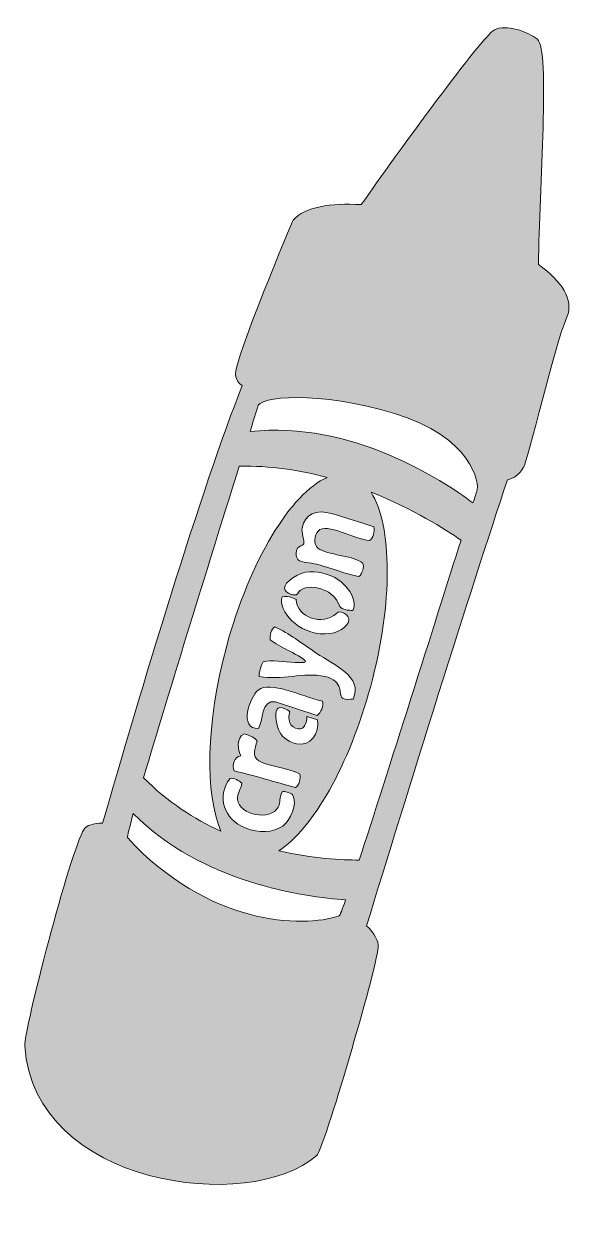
# Model space of a CAD drawing. Header units: inches. Extents: x 0 to 48, y -3 to 102.
import ezdxf

# ---------------------------------------------------------------- set-up
doc = ezdxf.new("R2010")
doc.units = ezdxf.units.IN
doc.header["$MEASUREMENT"] = 0
doc.layers.add('Layer 1', color=7, linetype='Continuous')

msp = doc.modelspace()

# ---------------------------------------------------------------- hatches: boundary and pattern name
at = {"layer": 'Layer 1', "true_color": 0xe12a56}
h = msp.add_hatch(color=232, dxfattribs=at)
h.dxf.hatch_style = 2
edge = h.paths.add_edge_path()
edge.add_spline(control_points=[(45.18, 80.8), (45.2, 87.47), (46.23, 99.65), (45.08, 100.58), (44.24, 101.26), (42.33, 101.94), (41.29, 101.41), (40.27, 100.89), (32.67, 90.47), (29.59, 86.06), (26.88, 86.23), (24.65, 85.85), (23.59, 84.71), (23.59, 84.71), (18.37, 72.34), (18.53, 71.13), (18.6, 70.62), (18.84, 70.31), (19.13, 70.17), (15.68, 61.56), (10, 42.76), (6.85, 31.74), (6.02, 31.72), (5.44, 31.55), (5.21, 31.2), (3.97, 29.17), (-0.09, 13.47), (0, 12.16), (0.82, -0.16), (19.76, -2.62), (25.67, 2.53), (26.3, 3.09), (30.83, 18.58), (31.08, 20.83), (31.14, 21.39), (30.76, 22.03), (30.06, 22.72), (33.5, 33.99), (39.3, 52.53), (42.44, 61.88), (43.08, 62.03), (43.41, 62.33), (43.83, 62.93), (44.24, 63.49), (46.58, 73.65), (47.67, 76.19), (48.31, 77.7), (47.22, 79.32), (45.18, 80.8)], knot_values=[0, 0, 0, 0, 1, 1, 1, 2, 2, 2, 3, 3, 3, 4, 4, 4, 5, 5, 5, 6, 6, 6, 7, 7, 7, 8, 8, 8, 9, 9, 9, 10, 10, 10, 11, 11, 11, 12, 12, 12, 13, 13, 13, 14, 14, 14, 15, 15, 15, 16, 16, 16, 16], degree=3, periodic=1)
edge = h.paths.add_edge_path()
edge.add_spline(control_points=[(32.51, 67.72), (39.28, 65.69), (40.04, 61.58), (39.75, 60.85), (39.71, 60.73), (39.59, 60.39), (39.41, 59.86), (36.74, 61.85), (28.75, 67.1), (19.81, 66.13), (20.23, 67.47), (20.48, 68.26), (20.48, 68.26), (20.43, 69.26), (25.87, 69.72), (32.51, 67.72)], knot_values=[0, 0, 0, 0, 1, 1, 1, 2, 2, 2, 3, 3, 3, 4, 4, 4, 5, 5, 5, 5], degree=3, periodic=1)
edge = h.paths.add_edge_path()
edge.add_spline(control_points=[(22.34, 29.3), (25.32, 31.23), (28.53, 36.79), (30.42, 43.77), (32.4, 51.12), (32.31, 57.84), (30.45, 60.81), (34.14, 59.34), (36.98, 57.54), (38.36, 56.59), (36.14, 49.6), (31.82, 35.84), (29.4, 28.49), (27.92, 28.49), (25.34, 28.6), (22.34, 29.3)], knot_values=[0, 0, 0, 0, 1, 1, 1, 2, 2, 2, 3, 3, 3, 4, 4, 4, 5, 5, 5, 5], degree=3, periodic=1)
edge = h.paths.add_edge_path()
edge.add_spline(control_points=[(26.59, 62.1), (23.41, 60.71), (19.78, 54.8), (17.73, 47.2), (15.92, 40.49), (15.84, 34.3), (17.25, 31.02), (14.9, 32.09), (12.55, 33.59), (10.45, 35.71), (12.58, 42.96), (16.61, 55.89), (18.86, 63.08), (21.56, 63.15), (24.18, 62.74), (26.59, 62.1)], knot_values=[0, 0, 0, 0, 1, 1, 1, 2, 2, 2, 3, 3, 3, 4, 4, 4, 5, 5, 5, 5], degree=3, periodic=1)
edge = h.paths.add_edge_path()
edge.add_spline(control_points=[(25.78, 55.89), (26.61, 55.25), (28.87, 55.27), (29.73, 54.57), (29.87, 54.28), (29.66, 53.57), (29.38, 53.41), (28.29, 53.56), (26.93, 54.16), (25.69, 54.47), (25.06, 54.62), (24.43, 54.59), (24, 54.88), (23.84, 55.2), (23.79, 55.57), (23.98, 55.89), (24.12, 56.12), (24.46, 56.06), (24.53, 56.26), (24.62, 56.53), (24.29, 57.23), (24.39, 57.68), (24.65, 58.85), (25.56, 59.34), (27.07, 58.91), (28.17, 58.58), (29.6, 58.13), (30.68, 57.75), (30.79, 57.42), (30.63, 56.72), (30.32, 56.55), (29.06, 56.64), (26.53, 58.19), (25.79, 57.39), (25.47, 57.03), (25.37, 56.2), (25.78, 55.89)], knot_values=[0, 0, 0, 0, 1, 1, 1, 2, 2, 2, 3, 3, 3, 4, 4, 4, 5, 5, 5, 6, 6, 6, 7, 7, 7, 8, 8, 8, 9, 9, 9, 10, 10, 10, 11, 11, 11, 12, 12, 12, 12], degree=3, periodic=1)
edge = h.paths.add_edge_path()
edge.add_spline(control_points=[(19.38, 31.31), (17.54, 32.06), (16.8, 34.06), (18.05, 35.66), (18.39, 35.72), (18.85, 35.46), (19.08, 35.25), (19.02, 34.67), (18.66, 34.34), (18.71, 33.82), (18.86, 32.41), (21.63, 31.91), (22.29, 33.15), (22.51, 33.6), (22.35, 33.94), (22.63, 34.47), (22.84, 34.58), (23.32, 34.37), (23.54, 34.26), (24.04, 33.4), (23.31, 31.94), (22.68, 31.47), (21.85, 30.89), (20.59, 30.82), (19.38, 31.31)], knot_values=[0, 0, 0, 0, 1, 1, 1, 2, 2, 2, 3, 3, 3, 4, 4, 4, 5, 5, 5, 6, 6, 6, 7, 7, 7, 8, 8, 8, 8], degree=3, periodic=1)
edge = h.paths.add_edge_path()
edge.add_spline(control_points=[(18.4, 36.32), (18.19, 36.81), (18.43, 37.61), (19.01, 37.63), (18.74, 38.17), (18.56, 39.25), (19.31, 39.57), (19.82, 39.42), (20.26, 39.22), (20.43, 38.94), (20.24, 38.26), (19.93, 37.62), (20.57, 37.21), (21.45, 36.66), (23.17, 36.62), (24.17, 36.05), (24.31, 35.71), (24.12, 35.03), (23.82, 34.85), (22.06, 35.32), (20.02, 35.98), (18.4, 36.32)], knot_values=[0, 0, 0, 0, 1, 1, 1, 2, 2, 2, 3, 3, 3, 4, 4, 4, 5, 5, 5, 6, 6, 6, 7, 7, 7, 7], degree=3, periodic=1)
edge = h.paths.add_edge_path()
edge.add_spline(control_points=[(23.9, 38.69), (23.03, 38.88), (22.51, 39.43), (22.31, 39.97), (22.09, 40.56), (21.94, 41.65), (22.29, 41.84), (22.63, 42.03), (23.32, 41.53), (23.32, 41.53), (23.07, 40.87), (23.31, 40.09), (24.07, 40.01), (24.59, 39.96), (24.83, 40.58), (24.8, 41.09), (24.8, 41.09), (25.75, 40.8), (25.75, 40.8), (25.9, 39.64), (25.16, 38.43), (23.9, 38.69)], knot_values=[0, 0, 0, 0, 1, 1, 1, 2, 2, 2, 3, 3, 3, 4, 4, 4, 5, 5, 5, 6, 6, 6, 7, 7, 7, 7], degree=3, periodic=1)
edge = h.paths.add_edge_path()
edge.add_spline(control_points=[(25.7, 41.2), (25.7, 41.2), (22.04, 42.38), (22.04, 42.38), (20.8, 42.64), (20.93, 40.65), (20.56, 40.04), (18.78, 39.98), (19.78, 42.82), (20.53, 43.42), (21.59, 44.25), (24.25, 42.9), (26.17, 42.45), (26.36, 42.07), (26.02, 41.4), (25.7, 41.2)], knot_values=[0, 0, 0, 0, 1, 1, 1, 2, 2, 2, 3, 3, 3, 4, 4, 4, 5, 5, 5, 5], degree=3, periodic=1)
edge = h.paths.add_edge_path()
edge.add_spline(control_points=[(20.62, 44.61), (20.56, 44.96), (20.8, 45.57), (20.96, 45.91), (21.69, 46.08), (22.78, 45.89), (23.78, 45.84), (24.03, 45.82), (24.63, 45.82), (24.69, 45.9), (24.77, 46.12), (23.43, 46.76), (23.17, 46.9), (22.55, 47.23), (22.03, 47.51), (21.58, 47.83), (21.52, 48.15), (21.68, 48.83), (21.98, 48.97), (23.29, 48.39), (24.3, 47.56), (25.63, 46.67), (27.2, 45.59), (29.77, 44.61), (28.87, 42.63), (28.59, 42.62), (28.26, 42.51), (27.95, 42.7), (27.7, 42.87), (27.77, 43.31), (27.68, 43.61), (27.55, 44), (27.21, 44.44), (26.39, 44.62), (24.56, 45.01), (22.53, 44.25), (20.62, 44.61)], knot_values=[0, 0, 0, 0, 1, 1, 1, 2, 2, 2, 3, 3, 3, 4, 4, 4, 5, 5, 5, 6, 6, 6, 7, 7, 7, 8, 8, 8, 9, 9, 9, 10, 10, 10, 11, 11, 11, 12, 12, 12, 12], degree=3, periodic=1)
edge = h.paths.add_edge_path()
edge.add_spline(control_points=[(22.85, 52.37), (22.77, 52.86), (24.11, 53.8), (25.08, 53.82), (25.94, 53.84), (27.09, 53.54), (27.83, 52.92), (29.18, 51.8), (29.04, 50.68), (28.85, 50.42), (28.85, 50.42), (27.94, 50.37), (27.69, 50.77), (27.17, 52.5), (24.48, 52.94), (23.97, 51.86), (23.76, 51.64), (22.92, 51.89), (22.85, 52.37)], knot_values=[0, 0, 0, 0, 1, 1, 1, 2, 2, 2, 3, 3, 3, 4, 4, 4, 5, 5, 5, 6, 6, 6, 6], degree=3, periodic=1)
edge = h.paths.add_edge_path()
edge.add_spline(control_points=[(23.87, 51.39), (23.93, 49.74), (26.2, 49.07), (27.4, 50.14), (27.76, 50.55), (28.58, 49.96), (28.5, 49.55), (28.38, 48.98), (27.56, 48.36), (26.41, 48.35), (24.05, 48.31), (22.24, 50.38), (22.63, 51.62), (23.25, 51.75), (23.81, 51.39), (23.87, 51.39)], knot_values=[0, 0, 0, 0, 1, 1, 1, 2, 2, 2, 3, 3, 3, 4, 4, 4, 5, 5, 5, 5], degree=3, periodic=1)
edge = h.paths.add_edge_path()
edge.add_spline(control_points=[(27.66, 23.6), (24.42, 22.46), (16.05, 22.8), (9.03, 30.46), (9.02, 30.59), (9.2, 31.35), (9.54, 32.57), (15.54, 26.52), (24.57, 25.25), (28.21, 24.99), (27.91, 24.12), (27.71, 23.62), (27.66, 23.6)], knot_values=[0, 0, 0, 0, 1, 1, 1, 2, 2, 2, 3, 3, 3, 4, 4, 4, 4], degree=3, periodic=1)

# ---------------------------------------------------------------- linework, layer by layer
at = {"layer": 'Layer 1', "lineweight": 0}
for points, knots in [([(45.18, 80.8), (45.2, 87.47), (46.23, 99.65), (45.08, 100.58), (44.24, 101.26), (42.33, 101.94), (41.29, 101.41), (40.27, 100.89), (32.67, 90.47), (29.59, 86.06), (26.88, 86.23), (24.65, 85.85), (23.59, 84.71), (23.59, 84.71), (18.37, 72.34), (18.53, 71.13), (18.6, 70.62), (18.84, 70.31), (19.13, 70.17), (15.68, 61.56), (10, 42.76), (6.85, 31.74), (6.02, 31.72), (5.44, 31.55), (5.21, 31.2), (3.97, 29.17), (-0.09, 13.47), (0, 12.16), (0.82, -0.16), (19.76, -2.62), (25.67, 2.53), (26.3, 3.09), (30.83, 18.58), (31.08, 20.83), (31.14, 21.39), (30.76, 22.03), (30.06, 22.72), (33.5, 33.99), (39.3, 52.53), (42.44, 61.88), (43.08, 62.03), (43.41, 62.33), (43.83, 62.93), (44.24, 63.49), (46.58, 73.65), (47.67, 76.19), (48.31, 77.7), (47.22, 79.32), (45.18, 80.8)], [0, 0, 0, 0, 1, 1, 1, 2, 2, 2, 3, 3, 3, 4, 4, 4, 5, 5, 5, 6, 6, 6, 7, 7, 7, 8, 8, 8, 9, 9, 9, 10, 10, 10, 11, 11, 11, 12, 12, 12, 13, 13, 13, 14, 14, 14, 15, 15, 15, 16, 16, 16, 16]), ([(32.51, 67.72), (39.28, 65.69), (40.04, 61.58), (39.75, 60.85), (39.71, 60.73), (39.59, 60.39), (39.41, 59.86), (36.74, 61.85), (28.75, 67.1), (19.81, 66.13), (20.23, 67.47), (20.48, 68.26), (20.48, 68.26), (20.43, 69.26), (25.87, 69.72), (32.51, 67.72)], [0, 0, 0, 0, 1, 1, 1, 2, 2, 2, 3, 3, 3, 4, 4, 4, 5, 5, 5, 5]), ([(26.59, 62.1), (23.41, 60.71), (19.78, 54.8), (17.73, 47.2), (15.92, 40.49), (15.84, 34.3), (17.25, 31.02), (14.9, 32.09), (12.55, 33.59), (10.45, 35.71), (12.58, 42.96), (16.61, 55.89), (18.86, 63.08), (21.56, 63.15), (24.18, 62.74), (26.59, 62.1)], [0, 0, 0, 0, 1, 1, 1, 2, 2, 2, 3, 3, 3, 4, 4, 4, 5, 5, 5, 5]), ([(22.34, 29.3), (25.32, 31.23), (28.53, 36.79), (30.42, 43.77), (32.4, 51.12), (32.31, 57.84), (30.45, 60.81), (34.14, 59.34), (36.98, 57.54), (38.36, 56.59), (36.14, 49.6), (31.82, 35.84), (29.4, 28.49), (27.92, 28.49), (25.34, 28.6), (22.34, 29.3)], [0, 0, 0, 0, 1, 1, 1, 2, 2, 2, 3, 3, 3, 4, 4, 4, 5, 5, 5, 5]), ([(25.78, 55.89), (26.61, 55.25), (28.87, 55.27), (29.73, 54.57), (29.87, 54.28), (29.66, 53.57), (29.38, 53.41), (28.29, 53.56), (26.93, 54.16), (25.69, 54.47), (25.06, 54.62), (24.43, 54.59), (24, 54.88), (23.84, 55.2), (23.79, 55.57), (23.98, 55.89), (24.12, 56.12), (24.46, 56.06), (24.53, 56.26), (24.62, 56.53), (24.29, 57.23), (24.39, 57.68), (24.65, 58.85), (25.56, 59.34), (27.07, 58.91), (28.17, 58.58), (29.6, 58.13), (30.68, 57.75), (30.79, 57.42), (30.63, 56.72), (30.32, 56.55), (29.06, 56.64), (26.53, 58.19), (25.79, 57.39), (25.47, 57.03), (25.37, 56.2), (25.78, 55.89)], [0, 0, 0, 0, 1, 1, 1, 2, 2, 2, 3, 3, 3, 4, 4, 4, 5, 5, 5, 6, 6, 6, 7, 7, 7, 8, 8, 8, 9, 9, 9, 10, 10, 10, 11, 11, 11, 12, 12, 12, 12]), ([(22.85, 52.37), (22.77, 52.86), (24.11, 53.8), (25.08, 53.82), (25.94, 53.84), (27.09, 53.54), (27.83, 52.92), (29.18, 51.8), (29.04, 50.68), (28.85, 50.42), (28.85, 50.42), (27.94, 50.37), (27.69, 50.77), (27.17, 52.5), (24.48, 52.94), (23.97, 51.86), (23.76, 51.64), (22.92, 51.89), (22.85, 52.37)], [0, 0, 0, 0, 1, 1, 1, 2, 2, 2, 3, 3, 3, 4, 4, 4, 5, 5, 5, 6, 6, 6, 6]), ([(23.87, 51.39), (23.93, 49.74), (26.2, 49.07), (27.4, 50.14), (27.76, 50.55), (28.58, 49.96), (28.5, 49.55), (28.38, 48.98), (27.56, 48.36), (26.41, 48.35), (24.05, 48.31), (22.24, 50.38), (22.63, 51.62), (23.25, 51.75), (23.81, 51.39), (23.87, 51.39)], [0, 0, 0, 0, 1, 1, 1, 2, 2, 2, 3, 3, 3, 4, 4, 4, 5, 5, 5, 5]), ([(20.62, 44.61), (20.56, 44.96), (20.8, 45.57), (20.96, 45.91), (21.69, 46.08), (22.78, 45.89), (23.78, 45.84), (24.03, 45.82), (24.63, 45.82), (24.69, 45.9), (24.77, 46.12), (23.43, 46.76), (23.17, 46.9), (22.55, 47.23), (22.03, 47.51), (21.58, 47.83), (21.52, 48.15), (21.68, 48.83), (21.98, 48.97), (23.29, 48.39), (24.3, 47.56), (25.63, 46.67), (27.2, 45.59), (29.77, 44.61), (28.87, 42.63), (28.59, 42.62), (28.26, 42.51), (27.95, 42.7), (27.7, 42.87), (27.77, 43.31), (27.68, 43.61), (27.55, 44), (27.21, 44.44), (26.39, 44.62), (24.56, 45.01), (22.53, 44.25), (20.62, 44.61)], [0, 0, 0, 0, 1, 1, 1, 2, 2, 2, 3, 3, 3, 4, 4, 4, 5, 5, 5, 6, 6, 6, 7, 7, 7, 8, 8, 8, 9, 9, 9, 10, 10, 10, 11, 11, 11, 12, 12, 12, 12]), ([(25.7, 41.2), (25.7, 41.2), (22.04, 42.38), (22.04, 42.38), (20.8, 42.64), (20.93, 40.65), (20.56, 40.04), (18.78, 39.98), (19.78, 42.82), (20.53, 43.42), (21.59, 44.25), (24.25, 42.9), (26.17, 42.45), (26.36, 42.07), (26.02, 41.4), (25.7, 41.2)], [0, 0, 0, 0, 1, 1, 1, 2, 2, 2, 3, 3, 3, 4, 4, 4, 5, 5, 5, 5]), ([(23.9, 38.69), (23.03, 38.88), (22.51, 39.43), (22.31, 39.97), (22.09, 40.56), (21.94, 41.65), (22.29, 41.84), (22.63, 42.03), (23.32, 41.53), (23.32, 41.53), (23.07, 40.87), (23.31, 40.09), (24.07, 40.01), (24.59, 39.96), (24.83, 40.58), (24.8, 41.09), (24.8, 41.09), (25.75, 40.8), (25.75, 40.8), (25.9, 39.64), (25.16, 38.43), (23.9, 38.69)], [0, 0, 0, 0, 1, 1, 1, 2, 2, 2, 3, 3, 3, 4, 4, 4, 5, 5, 5, 6, 6, 6, 7, 7, 7, 7]), ([(18.4, 36.32), (18.19, 36.81), (18.43, 37.61), (19.01, 37.63), (18.74, 38.17), (18.56, 39.25), (19.31, 39.57), (19.82, 39.42), (20.26, 39.22), (20.43, 38.94), (20.24, 38.26), (19.93, 37.62), (20.57, 37.21), (21.45, 36.66), (23.17, 36.62), (24.17, 36.05), (24.31, 35.71), (24.12, 35.03), (23.82, 34.85), (22.06, 35.32), (20.02, 35.98), (18.4, 36.32)], [0, 0, 0, 0, 1, 1, 1, 2, 2, 2, 3, 3, 3, 4, 4, 4, 5, 5, 5, 6, 6, 6, 7, 7, 7, 7]), ([(19.38, 31.31), (17.54, 32.06), (16.8, 34.06), (18.05, 35.66), (18.39, 35.72), (18.85, 35.46), (19.08, 35.25), (19.02, 34.67), (18.66, 34.34), (18.71, 33.82), (18.86, 32.41), (21.63, 31.91), (22.29, 33.15), (22.51, 33.6), (22.35, 33.94), (22.63, 34.47), (22.84, 34.58), (23.32, 34.37), (23.54, 34.26), (24.04, 33.4), (23.31, 31.94), (22.68, 31.47), (21.85, 30.89), (20.59, 30.82), (19.38, 31.31)], [0, 0, 0, 0, 1, 1, 1, 2, 2, 2, 3, 3, 3, 4, 4, 4, 5, 5, 5, 6, 6, 6, 7, 7, 7, 8, 8, 8, 8]), ([(27.66, 23.6), (24.42, 22.46), (16.05, 22.8), (9.03, 30.46), (9.02, 30.59), (9.2, 31.35), (9.54, 32.57), (15.54, 26.52), (24.57, 25.25), (28.21, 24.99), (27.91, 24.12), (27.71, 23.62), (27.66, 23.6)], [0, 0, 0, 0, 1, 1, 1, 2, 2, 2, 3, 3, 3, 4, 4, 4, 4])]:
    msp.add_open_spline(points, degree=3, knots=knots, dxfattribs=at)

doc.saveas('drawing.dxf')
